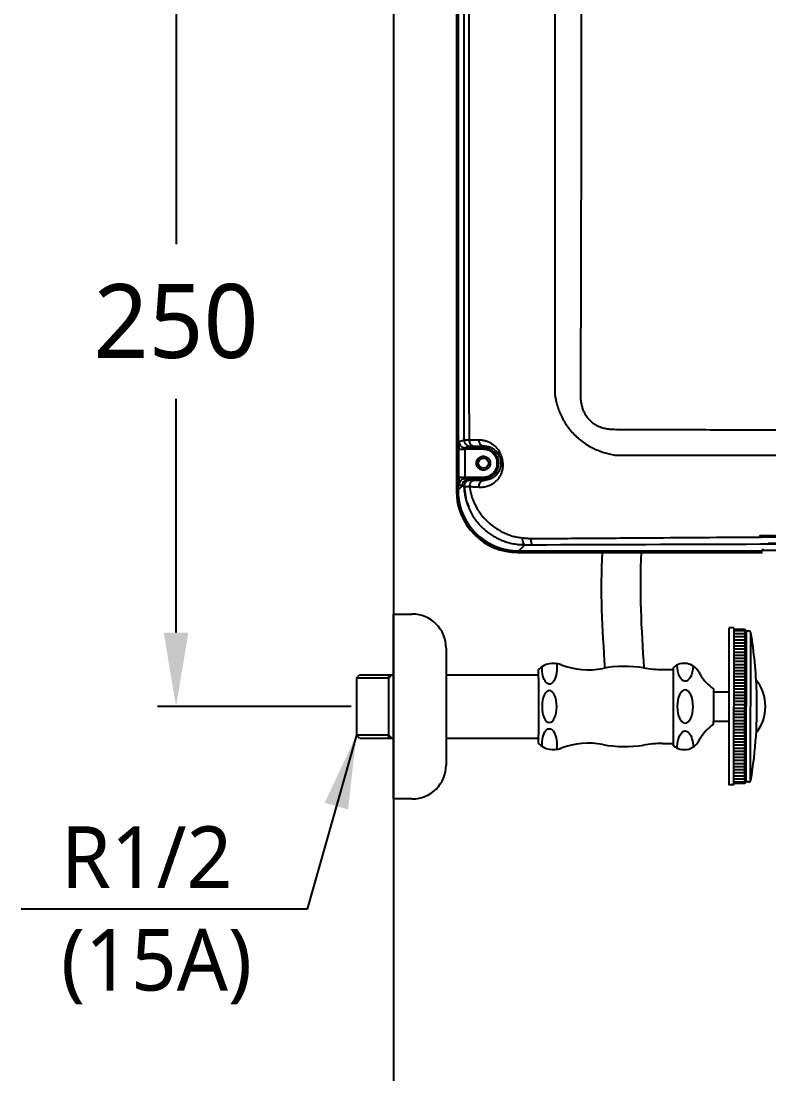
# Model space of a CAD drawing. Extents: x -7692 to 9871, y -72 to 2456.
# Drawn here: x -3860.7 to -3617.7, y 1306.4 to 1648.3 of the extents above; entities that cross this region are included whole.
import ezdxf

# ---------------------------------------------------------------- set-up
doc = ezdxf.new("R2010")
doc.units = 0
doc.header["$LTSCALE"] = 20
doc.header["$MEASUREMENT"] = 0
doc.layers.get('0').update_dxf_attribs({"linetype": 'CONTINUOUS'})
doc.layers.get('DEFPOINTS').update_dxf_attribs({"linetype": 'CONTINUOUS'})
for name, color, linetype in [('2', 2, 'CONTINUOUS'), ('4', 4, 'CONTINUOUS'), ('6', 6, 'CONTINUOUS')]:
    doc.layers.add(name, color=color, linetype=linetype)
doc.styles.add('ROMANS', font='NanumGothic.ttf', dxfattribs={"height": 10.144927})
doc.styles.get("Standard").update_dxf_attribs({"font": 'NanumGothic.ttf'})
doc.dimstyles.get("Standard").update_dxf_attribs({"dimtxt": 2.7, "dimasz": 2.5, "dimexe": 1.5, "dimexo": 1.5, "dimgap": 1.5, "dimtad": 1, "dimdec": 0, "dimlfac": 10, "dimzin": 0, "dimdsep": 46, "dimtxsty": 'Standard', "dimcen": 0, "dimclrt": 2, "dimadec": 0, "dimazin": 0, "dimtfac": 1, "dimtdec": 0, "dimtmove": 0, "dimatfit": 3, "dimfxl": 0, "dimtolj": 1, "dimtzin": 0, "dimarcsym": 0})

# ---------------------------------------------------------------- blocks, each defined once
blk = doc.blocks.new('*D19')
at = {"color": 3, "lineweight": -2}
for p, q in [((-3739.53, 1675.72), (-3816.3, 1675.72)), ((-3810.3, 1651.72), (-3810.3, 1575.79)), ((-3810.3, 1449.72), (-3810.3, 1525.66)), ((-3753.37, 1425.72), (-3816.3, 1425.72))]:
    blk.add_line(p, q, dxfattribs=at)
at = {"color": 3}
for points in [[(-3814.3, 1651.72), (-3806.3, 1651.72), (-3810.3, 1675.72)], [(-3814.3, 1449.72), (-3806.3, 1449.72), (-3810.3, 1425.72)]]:
    blk.add_solid(points, dxfattribs=at)
at = {"layer": 'DEFPOINTS', "color": 0}
for p in [(-3737.73, 1675.72), (-3810.3, 1425.72), (-3751.57, 1425.72)]:
    blk.add_point(p, dxfattribs=at)
at = {"color": 2, "insert": (-3810.3, 1550.72), "char_height": 24, "attachment_point": 5}
blk.add_mtext('\\A1;250', dxfattribs=at)

msp = doc.modelspace()

# ---------------------------------------------------------------- linework, layer by layer
for p, q in [((-3719.23, 1855.72), (-3719.23, 1495.72)), ((-3718.95, 1855.45), (-3718.95, 1496)), ((-3718.7, 1855.45), (-3718.7, 1496)), ((-3718.4, 1500.22), (-3718.4, 1509.23)), ((-3710.45, 1509.23), (-3716.4, 1509.23)), ((-3716.4, 1500.22), (-3716.4, 1509.23)), ((-3710.45, 1509.73), (-3716.35, 1509.73)), ((-3710.45, 1509.73), (-3710.45, 1510.33)), ((-3710.45, 1509.23), (-3710.45, 1509.73)), ((-3718.4, 1500.22), (-3716.4, 1500.22)), ((-3716.4, 1500.22), (-3710.45, 1500.22)), ((-3716.35, 1499.72), (-3710.45, 1499.72)), ((-3710.45, 1500.22), (-3710.45, 1499.72)), ((-3710.45, 1499.72), (-3710.45, 1499.12)), ((-3699.69, 1478.46), (-3697.04, 1478.37)), ((-3619.83, 1476.92), (-3619.83, 1476.33)), ((-3699.23, 1475.72), (-3619.73, 1475.72)), ((-3698.95, 1476.25), (-3619.82, 1476.25)), ((-3698.95, 1475.99), (-3619.8, 1475.99)), ((-3568.63, 1476.33), (-3619.83, 1476.33))]:
    msp.add_line(p, q)
at = {"flags": 128}
for points in [[(-3718.39, 1510.77), (-3718.39, 1509.98), (-3718.37, 1509.23)], [(-3716.69, 1497.27), (-3716.03, 1492.6), (-3715.19, 1490.55)]]:
    msp.add_lwpolyline(points, dxfattribs=at)
msp.add_circle((-3710.45, 1504.72), 1.65)
for centre, radius, start, end in [((-3710.45, 1504.72), 5, 270, 90), ((-3692.19, 1499.07), 26.2, 177.4509, 180.8815), ((-3699.23, 1495.72), 20, 180, 270), ((-3714.55, 1500.22), 4.5, 240.8201, 242.981)]:
    msp.add_arc(centre, radius, start, end)
for points, knots in [([(-3716.78, 1850.18), (-3716.78, 1793.86), (-3716.77, 1737.54), (-3716.77, 1624.9), (-3716.78, 1568.58), (-3716.78, 1512.27)], [0, 0, 0, 0, 0.5, 0.5, 1, 1, 1, 1]), ([(-3715.1, 1850.15), (-3715.12, 1839.37), (-3715.15, 1817.58), (-3715.18, 1784.53), (-3715.2, 1750.77), (-3715.22, 1716.3), (-3715.22, 1673.71), (-3715.21, 1623.82), (-3715.18, 1567.46), (-3715.14, 1530.48), (-3715.12, 1512.29)], [0, 0, 0, 0, 0.095708, 0.193532, 0.293459, 0.395477, 0.499572, 0.671651, 0.83848, 1, 1, 1, 1]), ([(-3687.27, 1824.4), (-3687.28, 1774.85), (-3687.28, 1725.28), (-3687.28, 1626.16), (-3687.28, 1576.59), (-3687.27, 1527.04)], [0, 0, 0, 0, 0.5, 0.5, 1, 1, 1, 1]), ([(-3678.93, 1824.55), (-3678.92, 1822.4), (-3678.91, 1818.19), (-3678.88, 1812), (-3678.86, 1804.75), (-3678.83, 1796.57), (-3678.8, 1784.17), (-3678.77, 1771.88), (-3678.74, 1759.49), (-3678.73, 1750.18), (-3678.71, 1740.88), (-3678.7, 1731.58), (-3678.69, 1722.27), (-3678.68, 1712.96), (-3678.67, 1703.65), (-3678.66, 1695.88), (-3678.66, 1689.67), (-3678.66, 1685.02), (-3678.66, 1680.38), (-3678.66, 1675.72), (-3678.66, 1671.07), (-3678.66, 1666.43), (-3678.66, 1661.77), (-3678.66, 1655.56), (-3678.67, 1647.79), (-3678.68, 1638.48), (-3678.69, 1629.17), (-3678.7, 1619.86), (-3678.71, 1610.56), (-3678.73, 1601.26), (-3678.74, 1591.96), (-3678.77, 1579.56), (-3678.8, 1567.27), (-3678.83, 1554.87), (-3678.86, 1545.67), (-3678.89, 1536.28), (-3678.92, 1530.08), (-3678.93, 1526.89)], [0, 0, 0, 0, 0.021661, 0.042477, 0.062447, 0.094741, 0.124905, 0.187376, 0.218618, 0.249864, 0.281114, 0.31237, 0.343632, 0.374899, 0.40617, 0.437445, 0.453241, 0.468722, 0.48436, 0.499999, 0.515638, 0.531277, 0.546758, 0.562554, 0.593829, 0.6251, 0.656367, 0.687629, 0.718885, 0.750135, 0.781382, 0.812623, 0.875095, 0.905258, 0.937552, 0.967825, 1, 1, 1, 1]), ([(-3687.27, 1527.04), (-3687.24, 1526.89), (-3687.19, 1526.58), (-3687.11, 1526.11), (-3687.02, 1525.66), (-3686.92, 1525.22), (-3686.82, 1524.79), (-3686.71, 1524.37), (-3686.47, 1523.48), (-3686.04, 1522.16), (-3685.31, 1520.36), (-3684.4, 1518.6), (-3683.28, 1516.81), (-3681.98, 1515.12), (-3680.5, 1513.55), (-3678.89, 1512.14), (-3677.21, 1510.93), (-3675.46, 1509.89), (-3674.04, 1509.21), (-3672.92, 1508.75), (-3672.14, 1508.46), (-3671.33, 1508.19), (-3670.49, 1507.94), (-3669.61, 1507.71), (-3668.7, 1507.5), (-3668.07, 1507.4), (-3667.76, 1507.34)], [0, 0, 0, 0, 0.016168, 0.032044, 0.047624, 0.062908, 0.077893, 0.092578, 0.106959, 0.171505, 0.232441, 0.303521, 0.37161, 0.445157, 0.517434, 0.588306, 0.660575, 0.725077, 0.792405, 0.81926, 0.847075, 0.875831, 0.905518, 0.936119, 0.967616, 1, 1, 1, 1]), ([(-3678.93, 1526.89), (-3678.93, 1526.75), (-3678.93, 1526.48), (-3678.91, 1526.07), (-3678.89, 1525.67), (-3678.86, 1525.27), (-3678.8, 1524.82), (-3678.73, 1524.33), (-3678.64, 1523.87), (-3678.56, 1523.5), (-3678.46, 1523.13), (-3678.27, 1522.46), (-3677.91, 1521.52), (-3677.35, 1520.43), (-3676.65, 1519.43), (-3675.82, 1518.52), (-3674.89, 1517.74), (-3673.88, 1517.1), (-3672.82, 1516.6), (-3671.86, 1516.26), (-3671.01, 1516.04), (-3670.28, 1515.9), (-3669.52, 1515.8), (-3668.74, 1515.73), (-3668.21, 1515.72), (-3667.94, 1515.72)], [0, 0, 0, 0, 0.023179, 0.046126, 0.068856, 0.091385, 0.113731, 0.145316, 0.176479, 0.19263, 0.208938, 0.24198, 0.310945, 0.378391, 0.448139, 0.517514, 0.585333, 0.654359, 0.718147, 0.784071, 0.825132, 0.867134, 0.910204, 0.954457, 1, 1, 1, 1]), ([(-3667.94, 1515.72), (-3665.73, 1515.71), (-3661.29, 1515.7), (-3654.62, 1515.67), (-3647.9, 1515.65), (-3639.48, 1515.62), (-3629.31, 1515.58), (-3614.84, 1515.53), (-3597.45, 1515.46), (-3578.77, 1515.39), (-3561.14, 1515.32), (-3616.08, 1515.25), (-3601.94, 1515.18), (-3593.3, 1515.12), (-3588.92, 1515.1)], [0, 0, 0, 0, 0.04459, 0.089379, 0.134462, 0.179929, 0.258905, 0.339325, 0.471333, 0.608824, 0.715458, 0.826175, 0.911718, 1, 1, 1, 1]), ([(-3718.39, 1510.64), (-3718.39, 1510.76), (-3718.38, 1511.02), (-3718.38, 1511.32), (-3718.37, 1511.63), (-3718.36, 1511.69), (-3718.35, 1511.73)], [0, 0, 0, 0, 0.190145, 0.399701, 0.609445, 1, 1, 1, 1]), ([(-3718.35, 1511.73), (-3718.33, 1511.47), (-3718.29, 1511.09), (-3718.04, 1510.62), (-3717.78, 1510.3), (-3717.46, 1510.05), (-3717.11, 1509.85), (-3716.86, 1509.81), (-3716.74, 1509.8)], [0, 0, 0, 0, 0.273418, 0.420606, 0.570918, 0.721226, 0.868407, 1, 1, 1, 1]), ([(-3716.78, 1512.27), (-3716.77, 1512.27), (-3716.77, 1512.27), (-3716.74, 1512.27), (-3716.71, 1512.27), (-3716.66, 1512.27), (-3716.61, 1512.27), (-3716.56, 1512.28), (-3716.49, 1512.28), (-3716.42, 1512.28), (-3716.35, 1512.28), (-3716.27, 1512.28), (-3716.19, 1512.28), (-3716.11, 1512.28), (-3716.02, 1512.28), (-3715.93, 1512.28), (-3715.85, 1512.29), (-3715.76, 1512.29), (-3715.67, 1512.29), (-3715.59, 1512.29), (-3715.5, 1512.29), (-3715.42, 1512.29), (-3715.34, 1512.29), (-3715.26, 1512.29), (-3715.19, 1512.29), (-3715.14, 1512.29), (-3715.12, 1512.29)], [0, 0, 0, 0, 0.058471, 0.115757, 0.171793, 0.226521, 0.279887, 0.331844, 0.382351, 0.43137, 0.47887, 0.524825, 0.569213, 0.612016, 0.65322, 0.692815, 0.730796, 0.767157, 0.801897, 0.835018, 0.866522, 0.896414, 0.924701, 0.951388, 0.976485, 1, 1, 1, 1]), ([(-3716.78, 1512.27), (-3716.78, 1512.03), (-3716.73, 1511.78), (-3716.54, 1511.28), (-3716.39, 1511.05), (-3716, 1510.66), (-3715.76, 1510.5), (-3715.27, 1510.31), (-3715.01, 1510.27), (-3714.78, 1510.27)], [0, 0, 0, 0, 0.25, 0.25, 0.5, 0.5, 0.75, 0.75, 1, 1, 1, 1]), ([(-3715.12, 1512.29), (-3714.59, 1512.3), (-3713.54, 1512.31), (-3712.49, 1512.32), (-3711.97, 1512.32)], [0, 0, 0, 0, 0.502255, 1, 1, 1, 1]), ([(-3715.12, 1512.29), (-3715.12, 1512.06), (-3715.08, 1511.8), (-3714.93, 1511.31), (-3714.82, 1511.08), (-3714.52, 1510.69), (-3714.34, 1510.54), (-3713.96, 1510.34), (-3713.77, 1510.29), (-3713.59, 1510.29)], [0, 0, 0, 0, 0.25, 0.25, 0.5, 0.5, 0.75, 0.75, 1, 1, 1, 1]), ([(-3711.97, 1512.32), (-3711.88, 1512.32), (-3711.71, 1512.32), (-3711.44, 1512.31), (-3711.18, 1512.29), (-3710.92, 1512.26), (-3710.66, 1512.22), (-3710.4, 1512.17), (-3710.15, 1512.12), (-3709.66, 1511.99), (-3708.97, 1511.76), (-3708.09, 1511.32), (-3707.29, 1510.79), (-3706.7, 1510.29), (-3706.29, 1509.87), (-3706.04, 1509.58), (-3705.8, 1509.28), (-3705.58, 1508.96), (-3705.44, 1508.74), (-3705.37, 1508.63)], [0, 0, 0, 0, 0.036922, 0.073648, 0.110197, 0.146586, 0.182834, 0.21896, 0.254981, 0.290917, 0.423122, 0.55144, 0.671583, 0.786404, 0.830956, 0.874473, 0.91707, 0.958869, 1, 1, 1, 1]), ([(-3711.97, 1512.32), (-3711.97, 1512.09), (-3711.94, 1511.83), (-3711.79, 1511.34), (-3711.67, 1511.11), (-3711.37, 1510.72), (-3711.19, 1510.57), (-3710.82, 1510.37), (-3710.63, 1510.33), (-3710.45, 1510.33)], [0, 0, 0, 0, 0.25, 0.25, 0.5, 0.5, 0.75, 0.75, 1, 1, 1, 1]), ([(-3718.4, 1509.23), (-3718.4, 1509.54), (-3718.4, 1510.02), (-3718.39, 1510.48), (-3718.39, 1510.63), (-3718.39, 1510.64)], [0, 0, 0, 0, 0.629994, 0.966249, 1, 1, 1, 1]), ([(-3718.33, 1509.23), (-3718.31, 1509.23), (-3718.25, 1509.23), (-3717.83, 1509.23), (-3717.18, 1509.23), (-3716.66, 1509.23), (-3716.4, 1509.23)], [0, 0, 0, 0, 0.166228, 0.444152, 0.722083, 1, 1, 1, 1]), ([(-3716.4, 1509.23), (-3716.4, 1509.36), (-3716.39, 1509.48), (-3716.38, 1509.67), (-3716.37, 1509.72), (-3716.35, 1509.73)], [0, 0, 0, 0, 0.5, 0.5, 1, 1, 1, 1]), ([(-3714.78, 1510.27), (-3714.76, 1510.27), (-3714.65, 1510.28), (-3714.24, 1510.29), (-3713.95, 1510.29), (-3713.59, 1510.29)], [0, 0, 0, 0, 0.5, 0.5, 1, 1, 1, 1]), ([(-3705.37, 1508.63), (-3705.33, 1508.56), (-3705.26, 1508.43), (-3705.14, 1508.22), (-3705.04, 1508.02), (-3704.94, 1507.81), (-3704.84, 1507.59), (-3704.76, 1507.38), (-3704.67, 1507.16), (-3704.59, 1506.93), (-3704.52, 1506.71), (-3704.46, 1506.48), (-3704.4, 1506.25), (-3704.29, 1505.79), (-3704.18, 1505.08), (-3704.13, 1504.09), (-3704.21, 1503.08), (-3704.43, 1502.06), (-3704.8, 1501.06), (-3705.32, 1500.1), (-3705.98, 1499.22), (-3706.83, 1498.41), (-3707.83, 1497.73), (-3708.8, 1497.3), (-3709.65, 1497.05), (-3710.27, 1496.93), (-3710.83, 1496.87), (-3711.34, 1496.85), (-3711.67, 1496.86), (-3711.84, 1496.87)], [0, 0, 0, 0, 0.013434, 0.026639, 0.039632, 0.052432, 0.065061, 0.077539, 0.089888, 0.102133, 0.114295, 0.126401, 0.138475, 0.150541, 0.19834, 0.246893, 0.300545, 0.356919, 0.418216, 0.48263, 0.553639, 0.627161, 0.711256, 0.797104, 0.845321, 0.893964, 0.929211, 0.964532, 1, 1, 1, 1]), ([(-3710.45, 1510.33), (-3710.01, 1510.33), (-3709.57, 1510.29), (-3708.7, 1510.09), (-3708.27, 1509.94), (-3707.43, 1509.52), (-3707.02, 1509.24), (-3706.25, 1508.55), (-3705.88, 1508.13), (-3705.57, 1507.62)], [0, 0, 0, 0, 0.25, 0.25, 0.5, 0.5, 0.75, 0.75, 1, 1, 1, 1]), ([(-3710.45, 1500.22), (-3710.38, 1500.22), (-3710.24, 1500.22), (-3710.02, 1500.23), (-3709.81, 1500.26), (-3709.61, 1500.29), (-3709.4, 1500.34), (-3709.19, 1500.39), (-3708.99, 1500.46), (-3708.72, 1500.56), (-3708.37, 1500.71), (-3707.98, 1500.95), (-3707.6, 1501.22), (-3707.14, 1501.63), (-3706.66, 1502.23), (-3706.24, 1503.03), (-3706, 1503.87), (-3705.92, 1504.72), (-3706, 1505.57), (-3706.24, 1506.41), (-3706.66, 1507.21), (-3707.14, 1507.81), (-3707.6, 1508.22), (-3707.98, 1508.5), (-3708.37, 1508.73), (-3708.78, 1508.91), (-3709.19, 1509.05), (-3709.6, 1509.15), (-3710.02, 1509.21), (-3710.31, 1509.22), (-3710.45, 1509.23)], [0, 0, 0, 0, 0.015134, 0.030167, 0.045131, 0.06006, 0.074987, 0.089948, 0.104974, 0.1201, 0.152258, 0.184453, 0.217296, 0.250176, 0.315811, 0.380082, 0.44003, 0.500016, 0.559965, 0.61995, 0.684221, 0.749856, 0.782699, 0.815579, 0.847737, 0.879933, 0.910063, 0.939938, 0.969827, 1, 1, 1, 1]), ([(-3705.37, 1508.63), (-3705.52, 1508.43), (-3705.6, 1508.22), (-3705.67, 1507.88), (-3705.64, 1507.73), (-3705.57, 1507.62)], [0, 0, 0, 0, 0.5, 0.5, 1, 1, 1, 1]), ([(-3705.57, 1507.62), (-3705.45, 1507.39), (-3705.2, 1506.94), (-3704.92, 1506.12), (-3704.84, 1505.54), (-3704.8, 1505.27)], [0, 0, 0, 0, 0.361655, 0.691331, 1, 1, 1, 1]), ([(-3667.76, 1507.34), (-3655.36, 1507.35), (-3642.96, 1507.36), (-3618.16, 1507.38), (-3605.75, 1507.39), (-3580.93, 1507.41), (-3568.52, 1507.42), (-3613.71, 1507.46), (-3601.3, 1507.48), (-3588.89, 1507.5)], [0, 0, 0, 0, 0.25, 0.25, 0.5, 0.5, 0.75, 0.75, 1, 1, 1, 1]), ([(-3710.45, 1502.47), (-3710.5, 1502.47), (-3710.59, 1502.47), (-3710.73, 1502.49), (-3710.87, 1502.51), (-3711.01, 1502.54), (-3711.15, 1502.58), (-3711.38, 1502.66), (-3711.69, 1502.83), (-3712.05, 1503.12), (-3712.34, 1503.48), (-3712.55, 1503.88), (-3712.67, 1504.3), (-3712.71, 1504.72), (-3712.67, 1505.14), (-3712.55, 1505.56), (-3712.34, 1505.97), (-3712.05, 1506.32), (-3711.69, 1506.62), (-3711.34, 1506.8), (-3711.01, 1506.91), (-3710.73, 1506.96), (-3710.54, 1506.97), (-3710.45, 1506.97)], [0, 0, 0, 0, 0.020165, 0.0401667, 0.0600842, 0.0799973, 0.099986, 0.1201294, 0.1850729, 0.2500923, 0.3150359, 0.3800554, 0.4400045, 0.5000288, 0.5599779, 0.6200022, 0.6849457, 0.7499652, 0.8149087, 0.8799282, 0.9200087, 0.9598192, 1, 1, 1, 1]), ([(-3710.45, 1506.97), (-3710.4, 1506.97), (-3710.31, 1506.97), (-3710.17, 1506.95), (-3710.03, 1506.93), (-3709.89, 1506.9), (-3709.75, 1506.86), (-3709.52, 1506.78), (-3709.21, 1506.62), (-3708.85, 1506.32), (-3708.56, 1505.97), (-3708.35, 1505.57), (-3708.23, 1505.15), (-3708.19, 1504.72), (-3708.23, 1504.3), (-3708.35, 1503.88), (-3708.56, 1503.48), (-3708.85, 1503.12), (-3709.21, 1502.83), (-3709.56, 1502.64), (-3709.89, 1502.54), (-3710.17, 1502.48), (-3710.36, 1502.47), (-3710.45, 1502.47)], [0, 0, 0, 0, 0.020165, 0.040167, 0.060084, 0.079997, 0.099986, 0.120129, 0.185073, 0.250092, 0.315036, 0.380055, 0.440004, 0.500029, 0.559978, 0.620002, 0.684946, 0.749965, 0.814909, 0.879928, 0.920009, 0.959819, 1, 1, 1, 1]), ([(-3704.79, 1504.87), (-3704.78, 1504.68), (-3704.77, 1504.19), (-3704.9, 1503.45), (-3705.14, 1502.69), (-3705.47, 1501.98), (-3706.01, 1501.16), (-3706.83, 1500.32), (-3707.81, 1499.71), (-3708.71, 1499.36), (-3709.54, 1499.15), (-3710.14, 1499.13), (-3710.45, 1499.12)], [0, 0, 0, 0, 0.045522, 0.115321, 0.195571, 0.269053, 0.352522, 0.512867, 0.67485, 0.769952, 0.87834, 1, 1, 1, 1]), ([(-3704.8, 1505.27), (-3704.8, 1505.25), (-3704.77, 1505.11), (-3704.78, 1504.98), (-3704.79, 1504.87)], [0, 0, 0, 0, 0.158287, 1, 1, 1, 1]), ([(-3717.35, 1497.34), (-3717.4, 1497.29), (-3717.5, 1497.19), (-3717.63, 1497.06), (-3717.76, 1496.93), (-3717.89, 1496.8), (-3718, 1496.69), (-3718.11, 1496.58), (-3718.22, 1496.48), (-3718.31, 1496.38), (-3718.41, 1496.29), (-3718.49, 1496.21), (-3718.57, 1496.13), (-3718.64, 1496.06), (-3718.68, 1496.02), (-3718.7, 1496)], [0, 0, 0, 0, 0.076887, 0.153779, 0.230678, 0.307583, 0.384494, 0.461411, 0.538334, 0.615263, 0.692198, 0.769139, 0.846087, 0.92304, 1, 1, 1, 1]), ([(-3718.39, 1498.8), (-3718.39, 1498.81), (-3718.39, 1498.96), (-3718.4, 1499.42), (-3718.4, 1499.9), (-3718.4, 1500.22)], [0, 0, 0, 0, 0.034288, 0.370629, 1, 1, 1, 1]), ([(-3718.35, 1497.72), (-3718.36, 1497.75), (-3718.37, 1497.81), (-3718.38, 1498.12), (-3718.38, 1498.42), (-3718.39, 1498.68), (-3718.39, 1498.8)], [0, 0, 0, 0, 0.390795, 0.600207, 0.810361, 1, 1, 1, 1]), ([(-3716.35, 1499.72), (-3716.61, 1499.69), (-3716.99, 1499.65), (-3717.46, 1499.4), (-3717.78, 1499.14), (-3718.04, 1498.82), (-3718.29, 1498.36), (-3718.33, 1497.97), (-3718.35, 1497.72)], [0, 0, 0, 0, 0.239464, 0.368362, 0.499999, 0.63164, 0.760541, 1, 1, 1, 1]), ([(-3715.35, 1499.34), (-3715.59, 1499.34), (-3715.84, 1499.29), (-3716.33, 1499.1), (-3716.56, 1498.95), (-3716.96, 1498.56), (-3717.11, 1498.33), (-3717.31, 1497.83), (-3717.35, 1497.57), (-3717.35, 1497.34)], [0, 0, 0, 0, 0.25, 0.25, 0.5, 0.5, 0.75, 0.75, 1, 1, 1, 1]), ([(-3716.76, 1497.09), (-3716.82, 1497.11), (-3716.92, 1497.16), (-3717.07, 1497.22), (-3717.22, 1497.28), (-3717.31, 1497.32), (-3717.35, 1497.34)], [0, 0, 0, 0, 0.251267, 0.501689, 0.751266, 1, 1, 1, 1]), ([(-3714.77, 1499.18), (-3715.01, 1499.18), (-3715.27, 1499.13), (-3715.77, 1498.93), (-3716.01, 1498.77), (-3716.4, 1498.36), (-3716.55, 1498.11), (-3716.74, 1497.6), (-3716.77, 1497.33), (-3716.76, 1497.09)], [0, 0, 0, 0, 0.25, 0.25, 0.5, 0.5, 0.75, 0.75, 1, 1, 1, 1]), ([(-3716.35, 1499.72), (-3716.37, 1499.72), (-3716.38, 1499.77), (-3716.39, 1499.96), (-3716.4, 1500.09), (-3716.4, 1500.22)], [0, 0, 0, 0, 0.5, 0.5, 1, 1, 1, 1]), ([(-3713.46, 1499.15), (-3713.64, 1499.15), (-3713.83, 1499.1), (-3714.2, 1498.9), (-3714.38, 1498.74), (-3714.67, 1498.33), (-3714.78, 1498.08), (-3714.92, 1497.57), (-3714.95, 1497.3), (-3714.94, 1497.06)], [0, 0, 0, 0, 0.25, 0.25, 0.5, 0.5, 0.75, 0.75, 1, 1, 1, 1]), ([(-3713.46, 1499.15), (-3713.86, 1499.15), (-3714.18, 1499.16), (-3714.62, 1499.17), (-3714.74, 1499.17), (-3714.77, 1499.18)], [0, 0, 0, 0, 0.5, 0.5, 1, 1, 1, 1]), ([(-3711.84, 1496.87), (-3711.86, 1497.12), (-3711.85, 1497.39), (-3711.74, 1497.94), (-3711.64, 1498.21), (-3711.36, 1498.66), (-3711.18, 1498.84), (-3710.82, 1499.07), (-3710.62, 1499.12), (-3710.45, 1499.12)], [0, 0, 0, 0, 0.25, 0.25, 0.5, 0.5, 0.75, 0.75, 1, 1, 1, 1]), ([(-3718.7, 1496), (-3718.77, 1496), (-3718.84, 1496), (-3718.93, 1496), (-3718.95, 1496), (-3718.95, 1496)], [0, 0, 0, 0, 0.5, 0.5, 1, 1, 1, 1]), ([(-3718.7, 1495.72), (-3718.77, 1495.72), (-3718.83, 1495.72), (-3718.93, 1495.72), (-3718.95, 1495.72), (-3718.95, 1495.72)], [0, 0, 0, 0, 0.5, 0.5, 1, 1, 1, 1]), ([(-3718.95, 1495.72), (-3718.89, 1494.54), (-3718.76, 1492), (-3717.76, 1488.66), (-3716.38, 1485.89), (-3715.32, 1484.2), (-3714.6, 1483.39), (-3714.43, 1483.21)], [0, 0, 0, 0, 0.26022, 0.560478, 0.761601, 0.944664, 1, 1, 1, 1]), ([(-3718.7, 1495.72), (-3718.69, 1495.56), (-3718.69, 1495.26), (-3718.67, 1494.8), (-3718.63, 1494.35), (-3718.59, 1493.91), (-3718.54, 1493.48), (-3718.48, 1493.05), (-3718.41, 1492.63), (-3718.34, 1492.22), (-3718.25, 1491.81), (-3718.16, 1491.42), (-3718.07, 1491.03), (-3717.97, 1490.66), (-3717.86, 1490.29), (-3717.75, 1489.94), (-3717.63, 1489.59), (-3717.52, 1489.26), (-3717.39, 1488.93), (-3717.27, 1488.62), (-3716.94, 1487.82), (-3716.34, 1486.56), (-3715.34, 1484.92), (-3714.2, 1483.4), (-3712.94, 1482.01), (-3711.54, 1480.74), (-3710.02, 1479.61), (-3708.39, 1478.61), (-3707.04, 1477.96), (-3706.04, 1477.56), (-3705.42, 1477.33), (-3704.76, 1477.11), (-3704.06, 1476.91), (-3703.33, 1476.73), (-3702.56, 1476.57), (-3701.77, 1476.44), (-3700.94, 1476.34), (-3700.09, 1476.27), (-3699.52, 1476.26), (-3699.23, 1476.25)], [0, 0, 0, 0, 0.015133, 0.030099, 0.044888, 0.059488, 0.073891, 0.088086, 0.102065, 0.115819, 0.129339, 0.142618, 0.155646, 0.168417, 0.180924, 0.193159, 0.205117, 0.216791, 0.228176, 0.239267, 0.250058, 0.313327, 0.376289, 0.438618, 0.500006, 0.561392, 0.62372, 0.686682, 0.749954, 0.770717, 0.792544, 0.815397, 0.839235, 0.864011, 0.889673, 0.916165, 0.943428, 0.971396, 1, 1, 1, 1]), ([(-3716.76, 1497.09), (-3716.72, 1496.48), (-3716.64, 1495.24), (-3716.27, 1493.34), (-3715.83, 1491.75), (-3715.43, 1490.8), (-3715.31, 1490.5)], [0, 0, 0, 0, 0.272107, 0.546182, 0.853824, 1, 1, 1, 1]), ([(-3716.51, 1495.99), (-3716.57, 1496.02), (-3716.64, 1496.05), (-3716.67, 1496.1), (-3716.67, 1496.11)], [0, 0, 0, 0, 0.989804, 1, 1, 1, 1]), ([(-3714.94, 1497.06), (-3715.44, 1497.06), (-3716.3, 1497.06), (-3716.5, 1497.08), (-3716.59, 1497.09)], [0, 0, 0, 0, 0.573265, 1, 1, 1, 1]), ([(-3714.94, 1497.06), (-3714.93, 1496.94), (-3714.89, 1496.69), (-3714.83, 1496.33), (-3714.77, 1495.96), (-3714.69, 1495.59), (-3714.61, 1495.22), (-3714.51, 1494.84), (-3714.41, 1494.47), (-3714.19, 1493.72), (-3713.79, 1492.6), (-3713.13, 1491.15), (-3712.34, 1489.74), (-3711.12, 1487.93), (-3709.32, 1485.85), (-3707.2, 1484.1), (-3705.36, 1482.92), (-3703.93, 1482.17), (-3702.47, 1481.55), (-3701.22, 1481.14), (-3700.23, 1480.88), (-3699.48, 1480.72), (-3698.75, 1480.6), (-3698.26, 1480.54), (-3698.01, 1480.52)], [0, 0, 0, 0, 0.014398, 0.028932, 0.04361, 0.058437, 0.073419, 0.088562, 0.103872, 0.119355, 0.180898, 0.244185, 0.307861, 0.372306, 0.501573, 0.630567, 0.694761, 0.757836, 0.820572, 0.881501, 0.911987, 0.941864, 0.971184, 1, 1, 1, 1]), ([(-3711.84, 1496.87), (-3712.05, 1496.88), (-3712.45, 1496.91), (-3713.03, 1496.94), (-3713.57, 1496.97), (-3714.06, 1497), (-3714.52, 1497.03), (-3714.8, 1497.05), (-3714.94, 1497.06)], [0, 0, 0, 0, 0.196122, 0.380414, 0.552913, 0.713653, 0.862671, 1, 1, 1, 1]), ([(-3715.31, 1490.5), (-3715.23, 1490.29), (-3714.68, 1488.9), (-3713.26, 1486.51), (-3711.29, 1484.19), (-3709.58, 1482.68), (-3708.37, 1481.77), (-3707.1, 1480.95), (-3705.76, 1480.23), (-3704.33, 1479.59), (-3702.64, 1479.01), (-3701.09, 1478.6), (-3700.03, 1478.47), (-3699.69, 1478.43)], [0, 0, 0, 0, 0.032956, 0.216022, 0.399681, 0.472242, 0.546282, 0.61887, 0.691572, 0.767926, 0.845266, 0.951043, 1, 1, 1, 1]), ([(-3714.43, 1483.21), (-3714.03, 1482.71), (-3713.22, 1481.72), (-3712.23, 1480.92), (-3711.74, 1480.52)], [0, 0, 0, 0, 0.5001916, 1, 1, 1, 1]), ([(-3711.74, 1480.52), (-3711.55, 1480.34), (-3710.73, 1479.61), (-3709.05, 1478.57), (-3706.3, 1477.2), (-3702.98, 1476.19), (-3700.42, 1476.06), (-3699.23, 1475.99)], [0, 0, 0, 0, 0.057504, 0.241574, 0.434343, 0.736851, 1, 1, 1, 1]), ([(-3698.01, 1480.52), (-3697.85, 1480.5), (-3697.52, 1480.47), (-3697.03, 1480.42), (-3696.55, 1480.37), (-3696.07, 1480.33), (-3695.59, 1480.29), (-3695.28, 1480.26), (-3695.12, 1480.24)], [0, 0, 0, 0, 0.171419, 0.340925, 0.508527, 0.674233, 0.838054, 1, 1, 1, 1]), ([(-3698.01, 1480.52), (-3697.94, 1480.19), (-3697.8, 1479.53), (-3697.54, 1478.85), (-3697.34, 1478.45), (-3697.22, 1478.39), (-3697.2, 1478.37)], [0, 0, 0, 0, 0.308185, 0.622637, 0.93709, 1, 1, 1, 1]), ([(-3695.12, 1480.24), (-3693.35, 1480.26), (-3689.3, 1480.28), (-3682.47, 1480.33), (-3674.12, 1480.39), (-3662.35, 1480.47), (-3647.62, 1480.57), (-3632.82, 1480.67), (-3620.35, 1480.76), (-3610.23, 1480.82), (-3600.01, 1480.88), (-3589.66, 1480.94), (-3579.15, 1480.99), (-3568.47, 1481.04), (-3627.58, 1481.09), (-3620.25, 1481.12), (-3616.55, 1481.14)], [0, 0, 0, 0, 0.0358, 0.081908, 0.138213, 0.204701, 0.319819, 0.43597, 0.503552, 0.571602, 0.640315, 0.709876, 0.780461, 0.852237, 0.925366, 1, 1, 1, 1]), ([(-3695.12, 1480.24), (-3695.09, 1479.94), (-3695.05, 1479.67), (-3694.97, 1479.18), (-3694.93, 1478.97), (-3694.84, 1478.63), (-3694.79, 1478.49), (-3694.7, 1478.31), (-3694.66, 1478.26), (-3694.61, 1478.24)], [0, 0, 0, 0, 0.25, 0.25, 0.5, 0.5, 0.75, 0.75, 1, 1, 1, 1]), ([(-3699.69, 1478.43), (-3699.41, 1478.39), (-3698.51, 1478.25), (-3697.6, 1478.24), (-3696.98, 1478.23)], [0, 0, 0, 0, 0.317137, 1, 1, 1, 1]), ([(-3696.98, 1478.23), (-3697.04, 1478.17), (-3697.16, 1478.05), (-3697.33, 1477.88), (-3697.49, 1477.71), (-3697.65, 1477.55), (-3697.8, 1477.4), (-3697.94, 1477.26), (-3698.08, 1477.13), (-3698.2, 1477), (-3698.32, 1476.88), (-3698.44, 1476.77), (-3698.54, 1476.66), (-3698.64, 1476.56), (-3698.73, 1476.47), (-3698.81, 1476.39), (-3698.89, 1476.31), (-3698.93, 1476.27), (-3698.95, 1476.25)], [0, 0, 0, 0, 0.06252, 0.125037, 0.187551, 0.250062, 0.31257, 0.375075, 0.437578, 0.500078, 0.562575, 0.62507, 0.687564, 0.750055, 0.812544, 0.875031, 0.937516, 1, 1, 1, 1]), ([(-3694.61, 1478.24), (-3669.93, 1478.33), (-3645.21, 1478.42), (-3608.1, 1478.53), (-3595.73, 1478.57), (-3570.97, 1478.63), (-3628.59, 1478.67), (-3616.2, 1478.7)], [0, 0, 0, 0, 0.5, 0.5, 0.75, 0.75, 1, 1, 1, 1]), ([(-3699.23, 1476.25), (-3699.23, 1476.18), (-3699.23, 1476.11), (-3699.23, 1476.02), (-3699.23, 1475.99), (-3699.23, 1475.99)], [0, 0, 0, 0, 0.5, 0.5, 1, 1, 1, 1]), ([(-3698.95, 1476.25), (-3698.95, 1476.17), (-3698.95, 1476.11), (-3698.95, 1476.02), (-3698.95, 1475.99), (-3698.95, 1475.99)], [0, 0, 0, 0, 0.5, 0.5, 1, 1, 1, 1])]:
    msp.add_open_spline(points, degree=3, knots=knots)
for points, degree in [([(-3718.35, 1511.73), (-3717.99, 1511.91), (-3717.46, 1512.09), (-3716.78, 1512.27)], 3), ([(-3718.4, 1509.23), (-3718.33, 1509.23)], 1), ([(-3716.74, 1509.8), (-3716.35, 1509.73)], 1), ([(-3716.35, 1509.73), (-3715.99, 1509.91), (-3715.46, 1510.09), (-3714.78, 1510.27)], 3), ([(-3713.59, 1510.29), (-3712.55, 1510.3), (-3711.5, 1510.31), (-3710.45, 1510.33)], 3), ([(-3717.35, 1497.34), (-3717.76, 1497.46), (-3718.1, 1497.59), (-3718.35, 1497.72)], 3), ([(-3715.35, 1499.34), (-3715.77, 1499.46), (-3716.1, 1499.59), (-3716.35, 1499.72)], 3), ([(-3714.77, 1499.18), (-3714.98, 1499.23), (-3715.18, 1499.28), (-3715.35, 1499.34)], 3), ([(-3710.45, 1499.12), (-3711.48, 1499.13), (-3712.49, 1499.14), (-3713.46, 1499.15)], 3), ([(-3718.95, 1495.72), (-3719.13, 1495.72), (-3719.22, 1495.72), (-3719.23, 1495.72)], 3), ([(-3718.95, 1495.72), (-3718.95, 1495.81), (-3718.95, 1495.9), (-3718.95, 1496)], 3), ([(-3718.7, 1496), (-3718.7, 1495.9), (-3718.7, 1495.81), (-3718.7, 1495.72)], 3), ([(-3716.59, 1497.09), (-3716.76, 1497.09)], 1), ([(-3697.2, 1478.37), (-3696.98, 1478.23)], 1), ([(-3696.98, 1478.23), (-3696.19, 1478.24), (-3695.4, 1478.24), (-3694.61, 1478.24)], 3), ([(-3699.23, 1476.25), (-3699.14, 1476.25), (-3699.04, 1476.25), (-3698.95, 1476.25)], 3), ([(-3699.23, 1475.99), (-3699.13, 1475.99), (-3699.04, 1475.99), (-3698.95, 1475.99)], 3), ([(-3699.23, 1475.99), (-3699.23, 1475.72)], 1)]:
    msp.add_open_spline(points, degree=degree)
at = {"layer": '4'}
for p, q in [((-3739.69, 1455.72), (-3733.69, 1455.72)), ((-3739.69, 1395.72), (-3739.69, 1455.72)), ((-3629.07, 1451.22), (-3630.57, 1451.22)), ((-3630.57, 1450.22), (-3630.57, 1451.22)), ((-3630.57, 1425.72), (-3630.57, 1450.22)), ((-3629.07, 1451.02), (-3629.07, 1451.22)), ((-3629.07, 1451.02), (-3629.07, 1425.72)), ((-3625.57, 1450.31), (-3629.07, 1450.31)), ((-3625.57, 1450.72), (-3628.77, 1450.72)), ((-3625.07, 1450.22), (-3625.57, 1450.72)), ((-3625.57, 1450.72), (-3625.57, 1425.72)), ((-3624.24, 1450.22), (-3625.07, 1450.22)), ((-3625.07, 1450.22), (-3625.07, 1425.72)), ((-3623.65, 1449.72), (-3623.65, 1425.72)), ((-3625.57, 1449.31), (-3629.07, 1449.31)), ((-3625.57, 1448.31), (-3629.07, 1448.31)), ((-3625.57, 1447.31), (-3629.07, 1447.31)), ((-3625.57, 1446.31), (-3629.07, 1446.31)), ((-3722.57, 1444.72), (-3722.57, 1406.72)), ((-3625.57, 1445.31), (-3629.07, 1445.31)), ((-3625.57, 1444.31), (-3629.07, 1444.31)), ((-3625.57, 1443.31), (-3629.07, 1443.31)), ((-3625.57, 1442.31), (-3629.07, 1442.31)), ((-3625.57, 1441.31), (-3629.07, 1441.31)), ((-3625.57, 1440.31), (-3629.07, 1440.31)), ((-3625.57, 1439.31), (-3629.07, 1439.31)), ((-3751.69, 1434.97), (-3750.69, 1435.97)), ((-3750.69, 1435.97), (-3739.69, 1435.97)), ((-3741.19, 1415.47), (-3741.19, 1435.97)), ((-3741.19, 1434.97), (-3740.19, 1435.97)), ((-3722.57, 1435.97), (-3692.57, 1435.97)), ((-3692.57, 1434.97), (-3692.57, 1437.72)), ((-3652.28, 1437.75), (-3648.65, 1437.75)), ((-3649.57, 1437.72), (-3648.65, 1437.72)), ((-3648.65, 1437.72), (-3648.65, 1438.44)), ((-3648.65, 1413.72), (-3648.65, 1437.72)), ((-3640.54, 1437.04), (-3639.99, 1436.08)), ((-3625.57, 1438.31), (-3629.07, 1438.31)), ((-3625.57, 1437.31), (-3629.07, 1437.31)), ((-3625.57, 1436.31), (-3629.07, 1436.31)), ((-3741.19, 1434.97), (-3751.69, 1434.97)), ((-3751.57, 1416.47), (-3751.57, 1434.97)), ((-3739.69, 1435.35), (-3739.69, 1416.09)), ((-3692.57, 1434.97), (-3692.57, 1416.47)), ((-3625.57, 1435.31), (-3629.07, 1435.31)), ((-3625.57, 1434.31), (-3629.07, 1434.31)), ((-3625.57, 1433.31), (-3629.07, 1433.31)), ((-3625.57, 1432.31), (-3629.07, 1432.31)), ((-3635.65, 1431.45), (-3635.65, 1430.47)), ((-3635.65, 1430.47), (-3635.65, 1420.97)), ((-3635.65, 1430.47), (-3630.57, 1430.47)), ((-3625.57, 1431.31), (-3629.07, 1431.31)), ((-3625.57, 1430.31), (-3629.07, 1430.31)), ((-3625.57, 1429.31), (-3629.07, 1429.31)), ((-3630.57, 1400.22), (-3630.57, 1425.72)), ((-3625.57, 1428.31), (-3629.07, 1428.31)), ((-3625.57, 1427.31), (-3629.07, 1427.31)), ((-3625.57, 1426.31), (-3629.07, 1426.31)), ((-3629.07, 1400.42), (-3629.07, 1425.72)), ((-3625.57, 1400.72), (-3625.57, 1425.72)), ((-3625.07, 1401.22), (-3625.07, 1425.72)), ((-3623.65, 1401.72), (-3623.65, 1425.72)), ((-3625.57, 1425.13), (-3629.07, 1425.13)), ((-3625.57, 1424.13), (-3629.07, 1424.13)), ((-3625.57, 1423.13), (-3629.07, 1423.13)), ((-3625.57, 1422.13), (-3629.07, 1422.13)), ((-3635.65, 1420.97), (-3630.57, 1420.97)), ((-3635.65, 1419.99), (-3635.65, 1420.97)), ((-3625.57, 1421.13), (-3629.07, 1421.13)), ((-3625.57, 1420.13), (-3629.07, 1420.13)), ((-3625.57, 1419.13), (-3629.07, 1419.13)), ((-3750.69, 1415.47), (-3751.69, 1416.47)), ((-3741.19, 1416.47), (-3751.69, 1416.47)), ((-3750.69, 1415.47), (-3739.69, 1415.47)), ((-3740.19, 1415.47), (-3741.19, 1416.47)), ((-3722.57, 1415.47), (-3692.57, 1415.47)), ((-3692.57, 1413.72), (-3692.57, 1416.47)), ((-3692.57, 1415.47), (-3692.57, 1415.29)), ((-3692.57, 1413.72), (-3692.57, 1415.29)), ((-3640.54, 1414.4), (-3639.99, 1415.36)), ((-3625.57, 1418.13), (-3629.07, 1418.13)), ((-3625.57, 1417.13), (-3629.07, 1417.13)), ((-3625.57, 1416.13), (-3629.07, 1416.13)), ((-3652.28, 1413.72), (-3648.65, 1413.72)), ((-3648.65, 1413), (-3648.65, 1413.72)), ((-3625.57, 1415.13), (-3629.07, 1415.13)), ((-3625.57, 1414.13), (-3629.07, 1414.13)), ((-3625.57, 1413.13), (-3629.07, 1413.13)), ((-3625.57, 1412.13), (-3629.07, 1412.13)), ((-3625.57, 1411.13), (-3629.07, 1411.13)), ((-3625.57, 1410.13), (-3629.07, 1410.13)), ((-3625.57, 1409.13), (-3629.07, 1409.13)), ((-3625.57, 1408.16), (-3629.07, 1408.16)), ((-3625.57, 1407.16), (-3629.07, 1407.16)), ((-3625.57, 1406.16), (-3629.07, 1406.16)), ((-3625.57, 1405.16), (-3629.07, 1405.16)), ((-3625.57, 1404.16), (-3629.07, 1404.16)), ((-3625.57, 1403.16), (-3629.07, 1403.16)), ((-3625.57, 1402.16), (-3629.07, 1402.16)), ((-3629.07, 1400.25), (-3630.57, 1400.25)), ((-3625.57, 1401.16), (-3629.07, 1401.16)), ((-3625.57, 1400.75), (-3628.77, 1400.75)), ((-3625.07, 1401.25), (-3625.57, 1400.75)), ((-3624.24, 1401.25), (-3625.07, 1401.25)), ((-3733.69, 1395.72), (-3739.69, 1395.72))]:
    msp.add_line(p, q, dxfattribs=at)
for centre, radius, start, end in [((-3733.69, 1444.72), 11, 89.3526, 90), ((-3733.57, 1444.72), 11, 0, 90), ((-3628.77, 1451.02), 0.3, 180, 270), ((-3624.24, 1449.52), 0.7, 9.4934, 90), ((-3766.57, 1425.72), 145, 1.9431, 9.4934), ((-3687.66, 1432.73), 7, 69.0339, 134.5129), ((-3676.27, 1462.48), 24.83, 249.0339, 280.7373), ((-3645.18, 1434.36), 5.36, 30, 130.4306), ((-3664.57, 1400.75), 38, 80.6952, 100.7373), ((-3652.28, 1475.75), 38, 260.6952, 270), ((-3627.86, 1443.08), 14, 210, 236.1902), ((-3632.82, 1425.67), 14, 0.2473, 38.2141), ((-3766.57, 1425.72), 145, 350.5066, 1.9431), ((-3632.82, 1425.8), 14, 321.7859, 359.7527), ((-3627.86, 1408.36), 14, 123.8098, 150), ((-3687.66, 1418.71), 7, 225.5, 290.9661), ((-3676.27, 1388.99), 24.83, 79.2627, 110.9661), ((-3664.57, 1450.72), 38, 259.2627, 279.3048), ((-3652.28, 1375.72), 38, 90, 99.3048), ((-3645.18, 1417.08), 5.36, 229.5694, 330), ((-3733.57, 1406.72), 11, 270, 0), ((-3624.24, 1401.95), 0.7, 270, 350.5066), ((-3628.77, 1400.45), 0.3, 90, 180), ((-3733.69, 1406.72), 11, 270, 270.6474)]:
    msp.add_arc(centre, radius, start, end, dxfattribs=at)
at = {"layer": '4', "extrusion": (0, 0, -1)}
for centre, major_axis, ratio, start_param, end_param in [((-3689.01, 1438.22), (0, -5.22), 0.46009, 4.433611, 7.934688), ((-3644.89, 1439.31), (0, -5.4), 0.478204, 4.79078, 7.834251), ((-3689.01, 1413.31), (0, -5.22), 0.46009, 1.472186, 5.009627), ((-3644.89, 1412.4), (0, -5.4), 0.478204, 1.540108, 4.68362)]:
    msp.add_ellipse(centre, major_axis=major_axis, ratio=ratio, start_param=start_param, end_param=end_param, dxfattribs=at)
for centre, major_axis, ratio in [((-3689.01, 1425.72), (0, -5.22), 0.46009), ((-3644.89, 1425.72), (0, -5.4), 0.478204)]:
    msp.add_ellipse(centre, major_axis=major_axis, ratio=ratio, dxfattribs=at)
at = {"layer": '4'}
for points in [[(-3670.92, 1438.22), (-3671.72, 1450.8), (-3672.52, 1463.39), (-3671.75, 1475.72)], [(-3658.22, 1438.22), (-3659.02, 1450.8), (-3659.82, 1463.39), (-3659.05, 1475.72)]]:
    msp.add_open_spline(points, degree=3, dxfattribs=at)
at = {"layer": '6'}
msp.add_lwpolyline([(-2739.69, 2200.76), (-3739.69, 2200.76), (-3739.69, 275.72), (-1812.19, 275.72), (-1812.19, 1300.72)], dxfattribs=at)

# ---------------------------------------------------------------- texts
at = {"layer": '2', "insert": (-3847.69, 1357.96), "char_height": 20, "attachment_point": 4, "style": 'ROMANS'}
msp.add_mtext('R1/2\\P(15A)', dxfattribs=at)

# ---------------------------------------------------------------- dimensions: what is measured, and where the dimension line sits
dim = msp.add_linear_dim(base=(-3810.3, 1425.72), p1=(-3737.73, 1675.72), p2=(-3751.57, 1425.72), angle=90, dimstyle='Standard', override={"dimscale": 1.2, "dimtxt": 20, "dimasz": 20, "dimexe": 5, "dimgap": 10, "dimtih": 1, "dimtoh": 1, "dimlfac": 1, "dimzin": 12, "dimclrd": 3, "dimclre": 3, "dimazin": 2, "dimarcsym": 1})
dim.commit()
dim.dimension.update_dxf_attribs({"geometry": '*D19', "text_midpoint": (-3810.3, 1550.72)})

# ---------------------------------------------------------------- leaders
msp.add_leader([(-3751.69, 1416.47), (-3767.67, 1359.88), (-3860.66, 1359.88)], dimstyle='Standard', override={"dimscale": 1.2, "dimtxt": 20, "dimasz": 20, "dimexe": 5, "dimgap": 10, "dimtad": 0, "dimlfac": 1, "dimzin": 12, "dimclrd": 3, "dimclre": 3, "dimazin": 2, "dimarcsym": 1})

doc.saveas('drawing.dxf')
